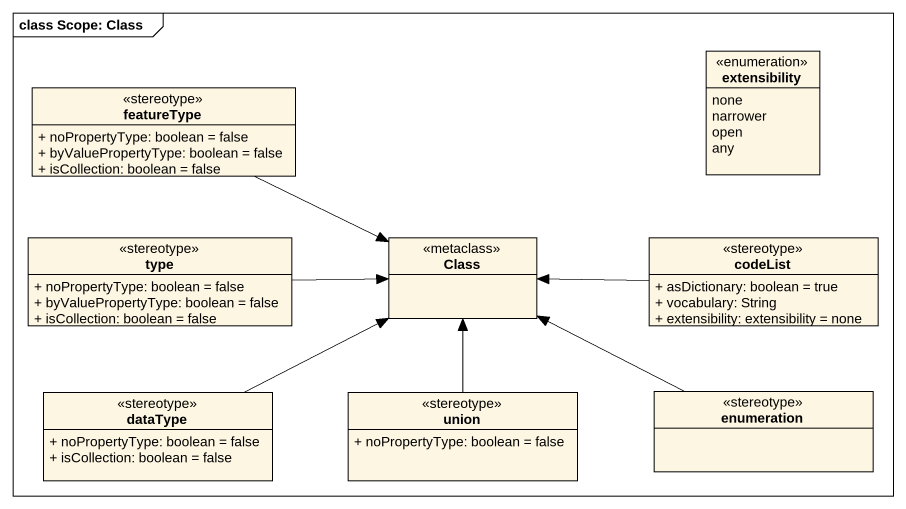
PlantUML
@startuml
mainframe class Scope: Class
hide circle
hide empty members
skinparam classAttributeIconSize 0
enum extensibility {
  none
  narrower
  open
  any
}
class featureType <<stereotype>> {
  + noPropertyType: boolean = false
  + byValuePropertyType: boolean = false
  + isCollection: boolean = false
}
class type <<stereotype>> {
  + noPropertyType: boolean = false
  + byValuePropertyType: boolean = false
  + isCollection: boolean = false
}
class "Class" as Class_ <<metaclass>>
class codeList <<stereotype>> {
  + asDictionary: boolean = true
  + vocabulary: String
  + extensibility: extensibility = none
}
class dataType <<stereotype>> {
  + noPropertyType: boolean = false
  + isCollection: boolean = false
}
class union <<stereotype>> {
  + noPropertyType: boolean = false
}
class enumeration <<stereotype>>
featureType -right-> Class_
type -right-> Class_
codeList -left-> Class_
dataType -right-> Class_
union -up-> Class_
enumeration -left-> Class_
@enduml
